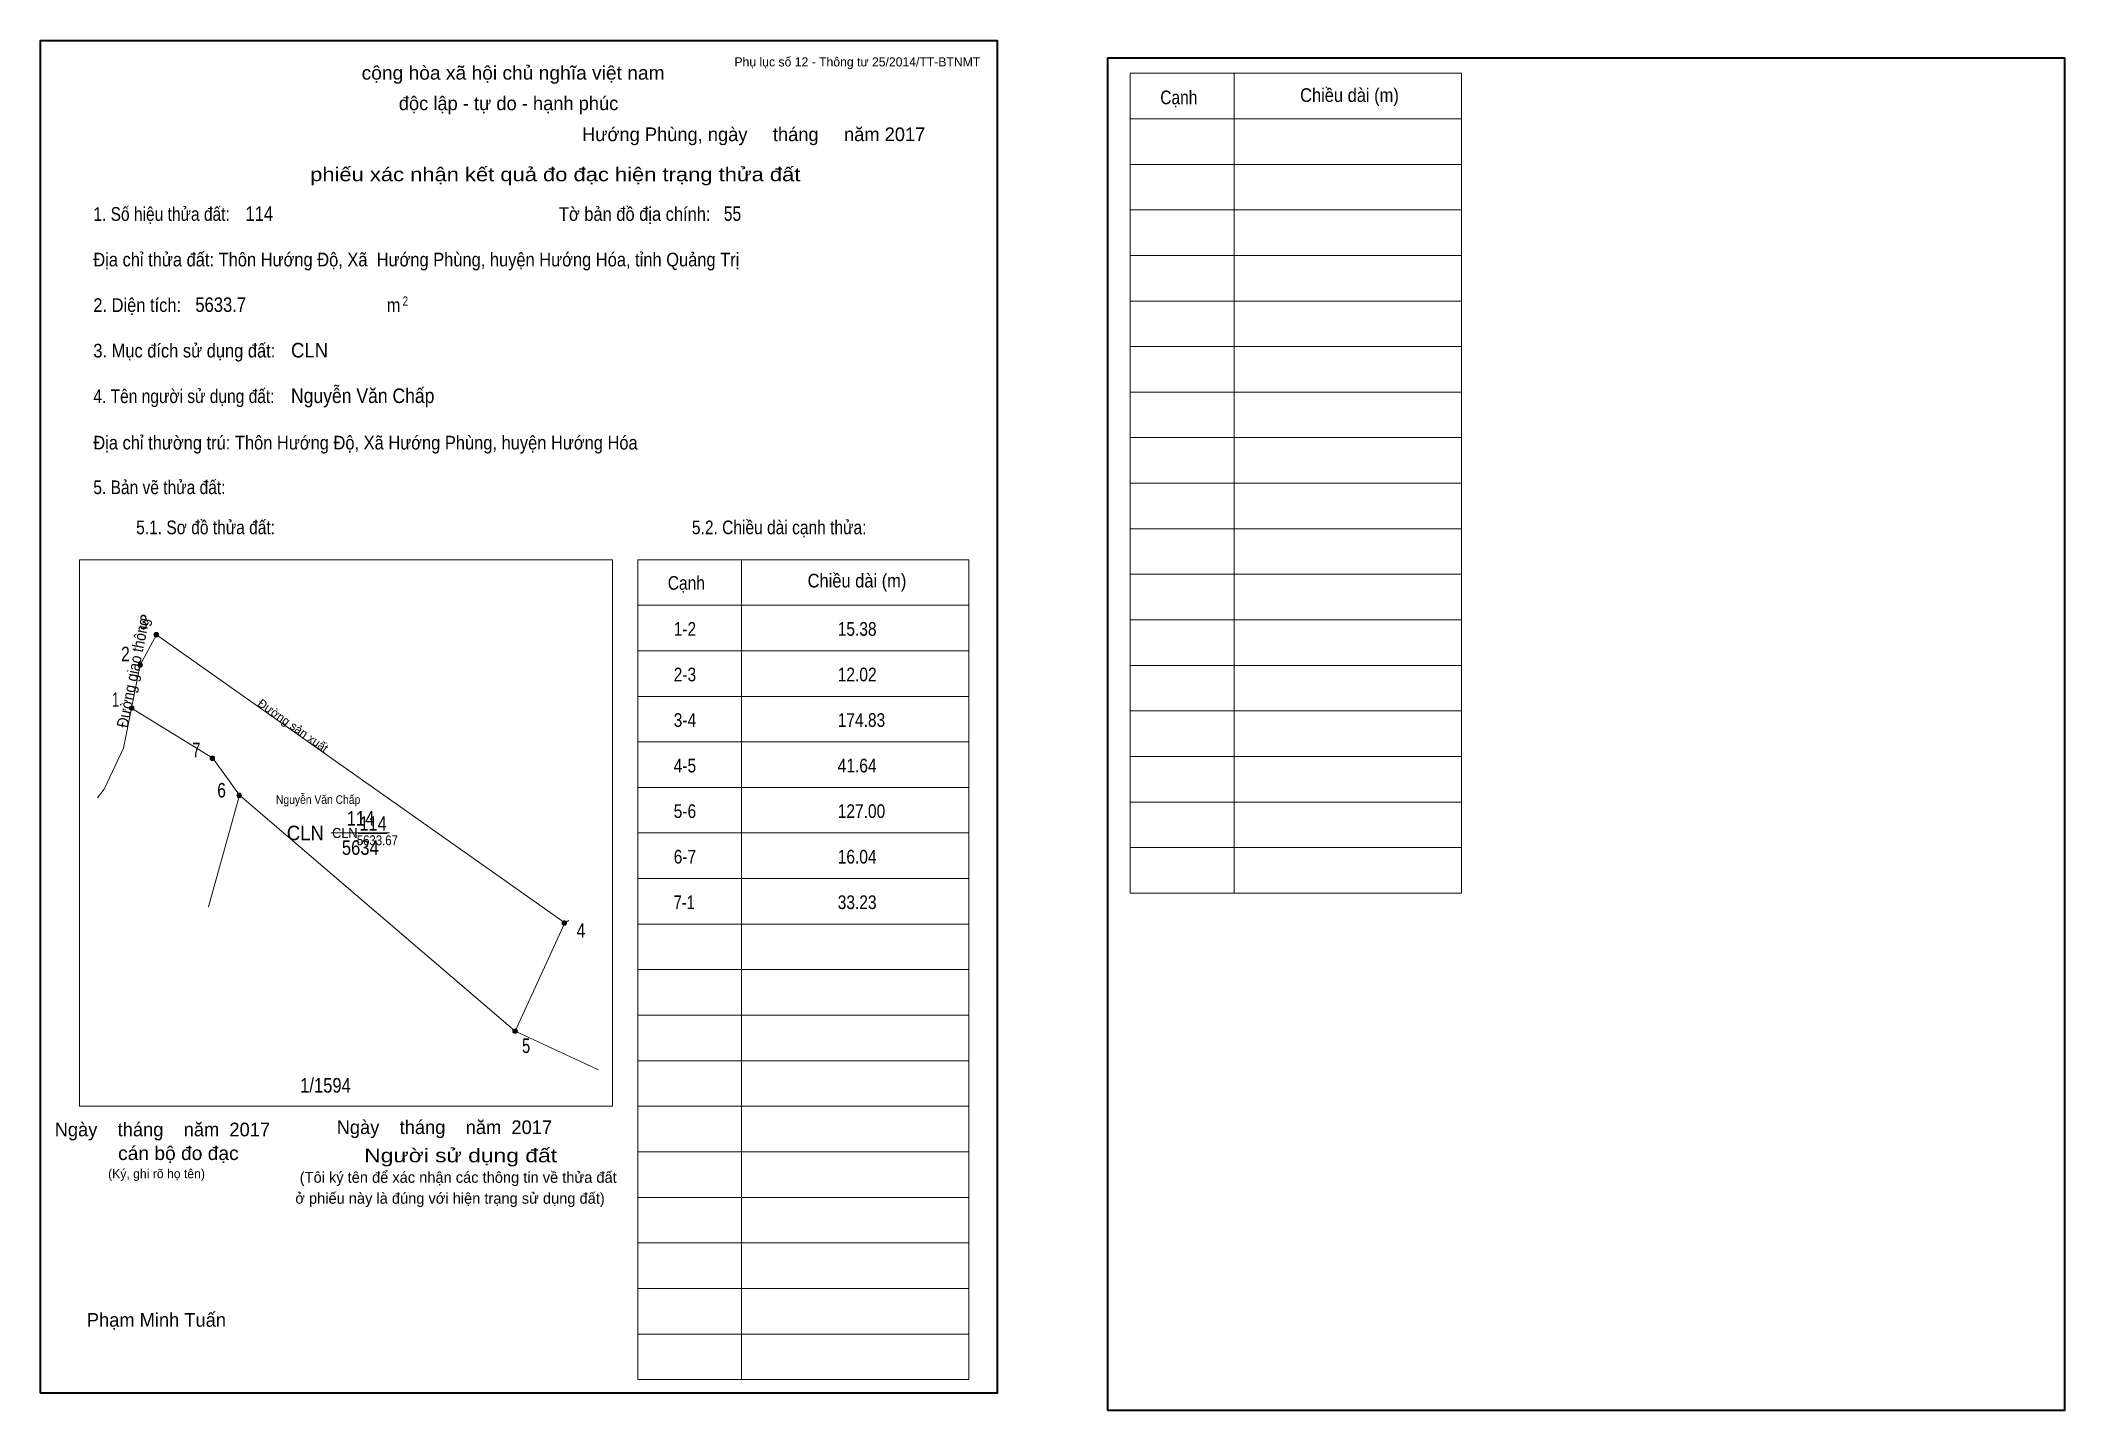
# Model space of a CAD drawing. Header units: centimetres. Extents: x 0 to 44.4, y -0.4 to 29.7.
import ezdxf
from ezdxf.enums import TextEntityAlignment as Align

# ---------------------------------------------------------------- set-up
doc = ezdxf.new("R2010")
doc.units = ezdxf.units.CM
doc.header["$LTSCALE"] = 0.12
for name, color, linetype in [('2', 7, 'Continuous'), ('3', 7, 'Continuous'), ('30', 7, 'Continuous'), ('34', 7, 'Continuous'), ('4', 7, 'Continuous'), ('5', 7, 'Continuous')]:
    doc.layers.add(name, color=color, linetype=linetype)
for name, color, linetype, lineweight in [('32', 7, 'Continuous', 13), ('33', 7, 'Continuous', 13), ('6', 7, 'Continuous', 13), ('63', 7, 'Continuous', 13), ('9', 7, 'Continuous', 13)]:
    doc.layers.add(name, color=color, linetype=linetype, lineweight=lineweight)

msp = doc.modelspace()

# ---------------------------------------------------------------- hatches: boundary and pattern name
at = {"layer": '32'}
for points in [[(2.5917, 16.6526, 1), (2.4917, 16.6526, 1)], [(2.2379, 15.987, 1), (2.1379, 15.987, 1)], [(2.0503, 15.0403, 1), (1.9503, 15.0403, 1)], [(3.822, 13.9412, 1), (3.722, 13.9412, 1)], [(4.4117, 13.1256, 1), (4.3117, 13.1256, 1)], [(11.5503, 10.3251, 1), (11.4503, 10.3251, 1)], [(10.4675, 7.9481, 1), (10.3675, 7.9481, 1)]]:
    msp.add_hatch(color=256, dxfattribs=at).paths.add_polyline_path(points)

# ---------------------------------------------------------------- linework, layer by layer
for centre in [(2.5417, 16.6526), (2.1879, 15.987), (2.0003, 15.0403), (3.772, 13.9412), (4.3617, 13.1256), (11.5003, 10.3251), (10.4175, 7.9481)]:
    msp.add_circle(centre, 0.05, dxfattribs=at)
at = {"layer": '33'}
msp.add_line((6.38, 12.3), (7.66, 12.3), dxfattribs=at)
at = {"layer": '6'}
for p, q in [((3.69, 10.68), (4.37, 13.13)), ((4.37, 13.13), (10.42, 7.95)), ((11.51, 10.33), (10.42, 7.95)), ((11.6, 10.38), (11.51, 10.33)), ((12.25, 7.1), (10.42, 7.95))]:
    msp.add_line(p, q, dxfattribs=at)
for points in [[(11.51, 10.33), (2.55, 16.65), (2.19, 15.99), (2, 15.04)], [(2, 15.04), (1.82, 14.16), (1.4, 13.26), (1.25, 13.07)], [(2, 15.04), (3.78, 13.94), (4.37, 13.13)]]:
    msp.add_lwpolyline(points, dxfattribs=at)
at = {"layer": '63'}
for p, q in [((23.92, 28.98), (31.19, 28.98)), ((23.92, 10.98), (23.92, 28.98)), ((26.2, 10.98), (26.2, 28.98)), ((31.19, 10.98), (31.19, 28.98)), ((23.92, 27.98), (31.19, 27.98)), ((23.92, 26.98), (31.19, 26.98)), ((23.92, 25.98), (31.19, 25.98)), ((23.92, 24.98), (31.19, 24.98)), ((23.92, 23.98), (31.19, 23.98)), ((23.92, 22.98), (31.19, 22.98)), ((23.92, 21.98), (31.19, 21.98)), ((23.92, 20.98), (31.19, 20.98)), ((23.92, 19.98), (31.19, 19.98)), ((23.92, 18.98), (31.19, 18.98)), ((0.86, 18.3), (12.56, 18.3)), ((0.86, 6.3), (0.86, 18.3)), ((12.56, 6.3), (12.56, 18.3)), ((13.11, 18.3), (20.38, 18.3)), ((13.11, 0.3), (13.11, 18.3)), ((15.39, 0.3), (15.39, 18.3)), ((20.38, 0.3), (20.38, 18.3)), ((23.92, 17.98), (31.19, 17.98)), ((13.11, 17.3), (20.38, 17.3)), ((23.92, 16.98), (31.19, 16.98)), ((13.11, 16.3), (20.38, 16.3)), ((23.92, 15.98), (31.19, 15.98)), ((13.11, 15.3), (20.38, 15.3)), ((23.92, 14.98), (31.19, 14.98)), ((13.11, 14.3), (20.38, 14.3)), ((23.92, 13.98), (31.19, 13.98)), ((13.11, 13.3), (20.38, 13.3)), ((23.92, 12.98), (31.19, 12.98)), ((13.11, 12.3), (20.38, 12.3)), ((23.92, 11.98), (31.19, 11.98)), ((13.11, 11.3), (20.38, 11.3)), ((23.92, 10.98), (31.19, 10.98)), ((13.11, 10.3), (20.38, 10.3)), ((13.11, 9.3), (20.38, 9.3)), ((13.11, 8.3), (20.38, 8.3)), ((13.11, 7.3), (20.38, 7.3)), ((0.86, 6.3), (12.56, 6.3)), ((13.11, 6.3), (20.38, 6.3)), ((13.11, 5.3), (20.38, 5.3)), ((13.11, 4.3), (20.38, 4.3)), ((13.11, 3.3), (20.38, 3.3)), ((13.11, 2.3), (20.38, 2.3)), ((13.11, 1.3), (20.38, 1.3)), ((13.11, 0.3), (20.38, 0.3))]:
    msp.add_line(p, q, dxfattribs=at)
at = {"layer": '63', "lineweight": 35}
for points in [[(0, 0), (0, 29.7), (21, 29.7), (21, 0)], [(23.43, -0.38), (23.43, 29.32), (44.43, 29.32), (44.43, -0.38)]]:
    msp.add_lwpolyline(points, close=True, dxfattribs=at)
at = {"layer": '9'}
msp.add_line((6.97, 12.29), (7.61, 12.29), dxfattribs=at)

# ---------------------------------------------------------------- texts
at = {"layer": '2', "width": 0.9}
msp.add_text('Đường giao thông', height=0.2509, rotation=78.792, dxfattribs=at).set_placement((2.1529, 15.7956), align=Align.CENTER)
at = {"layer": '2'}
msp.add_text('Đường sản xuất', height=0.1881, rotation=324.768, dxfattribs=at).set_placement((5.4907, 14.5822), align=Align.CENTER)
at = {"layer": '2', "width": 0.9}
msp.add_text('Nguyễn Văn Chấp', height=0.1882, dxfattribs=at).set_placement((6.095, 12.94), align=Align.CENTER)
at = {"layer": '3', "width": 0.95}
msp.add_text('CLN', height=0.2195, dxfattribs=at).set_placement((6.96, 12.19), align=Align.RIGHT)
at = {"layer": '30'}
for s, height, width, p in [('1-2', 0.3, 0.85, (13.9, 16.63)), ('15.38', 0.3, 0.85, (17.5, 16.63)), ('2-3', 0.3, 0.85, (13.9, 15.63)), ('12.02', 0.3, 0.85, (17.5, 15.63)), ('3-4', 0.3, 0.85, (13.9, 14.63)), ('174.83', 0.3, 0.85, (17.5, 14.63)), ('4-5', 0.3, 0.85, (13.9, 13.63)), ('41.64', 0.3, 0.85, (17.5, 13.63)), ('5-6', 0.3, 0.85, (13.9, 12.63)), ('127.00', 0.3, 0.85, (17.5, 12.63)), ('6-7', 0.3, 0.85, (13.9, 11.63)), ('16.04', 0.3, 0.85, (17.5, 11.63)), ('7-1', 0.3, 0.8, (13.9, 10.63)), ('33.23', 0.3, 0.85, (17.5, 10.63)), ('1/1594', 0.32, 0.85, (5.7, 6.6))]:
    msp.add_text(s, height=height, dxfattribs=dict(at, width=width)).set_placement(p)
at = {"layer": '32'}
for s, width, p in [('3', 0.75, (2.26, 16.77)), ('2', 0.8, (1.865, 16.07)), ('1', 0.65, (1.65, 15.07)), ('7', 0.75, (3.42, 13.96)), ('6', 0.8, (3.975, 13.08)), ('4', 0.8, (11.865, 10)), ('5', 0.75, (10.66, 7.47))]:
    msp.add_text(s, height=0.32, dxfattribs=dict(at, width=width)).set_placement(p, align=Align.CENTER)
at = {"layer": '33', "width": 0.95}
msp.add_text('CLN', height=0.32, dxfattribs=at).set_placement((6.22, 12.14), align=Align.RIGHT)
at = {"layer": '33', "width": 0.85}
for s, p in [('114', (7.025, 12.46)), ('5634', (7.02, 11.82))]:
    msp.add_text(s, height=0.32, dxfattribs=at).set_placement(p, align=Align.CENTER)
at = {"layer": '34'}
for s, width, p in [('114', 0.85, (4.5, 25.74)), ('55', 0.8, (15, 25.74)), ('5633.7', 0.85, (3.4, 23.74)), ('CLN', 0.95, (5.5, 22.74)), ('Nguyễn Văn Chấp', 0.9, (5.5, 21.74))]:
    msp.add_text(s, height=0.32, dxfattribs=dict(at, width=width)).set_placement(p)
at = {"layer": '4', "width": 0.85}
msp.add_text('114', height=0.3136, dxfattribs=at).set_placement((7.3, 12.35), align=Align.CENTER)
at = {"layer": '5', "width": 0.85}
msp.add_text('5633.67', height=0.2195, dxfattribs=at).set_placement((7.395, 12.03), align=Align.CENTER)
at = {"layer": '63'}
for s, height, p in [('Phụ lục số 12 - Thông tư 25/2014/TT-BTNMT', 0.2, (20.63, 29.13)), ('Ngày    tháng    năm  2017', 0.3, (5.04, 5.64)), ('Ngày    tháng    năm  2017', 0.3, (11.23, 5.69)), ('(Ký, ghi rõ họ tên)', 0.2, (3.61, 4.72))]:
    msp.add_text(s, height=height, dxfattribs=at).set_placement(p, align=Align.RIGHT)
at = {"layer": '63', "width": 1.05}
msp.add_text('cộng hòa xã hội chủ nghĩa việt nam', height=0.3, dxfattribs=at).set_placement((10.375, 28.84), align=Align.CENTER)
at = {"layer": '63'}
for s, height, p in [('độc lập - tự do - hạnh phúc', 0.3, (10.275, 28.17)), ('Hướng Phùng, ngày     tháng     năm 2017', 0.3, (15.655, 27.49)), ('(Tôi ký tên để xác nhận các thông tin về thửa đất ', 0.24, (9.215, 4.62)), ('ở phiếu này là đúng với hiện trạng sử dụng đất)', 0.24, (8.99, 4.16)), ('Phạm Minh Tuấn', 0.3, (2.545, 1.46))]:
    msp.add_text(s, height=height, dxfattribs=at).set_placement(p, align=Align.CENTER)
for s, height, width, p in [('Cạnh', 0.3, 0.85, (24.58, 28.3)), ('Chiều dài (m)', 0.3, 0.9, (27.65, 28.35)), ('1. Số hiệu thửa đất:', 0.3, 0.85, (1.16, 25.74)), ('Tờ bản đồ địa chính:', 0.3, 0.9, (11.38, 25.74)), ('Địa chỉ thửa đất: Thôn Hướng Độ, Xã  Hướng Phùng, huyện Hướng Hóa, tỉnh Quảng Trị', 0.3, 0.9, (1.16, 24.74)), ('2. Diện tích:', 0.3, 0.9, (1.16, 23.74)), ('2', 0.2, 0.8, (7.95, 23.88)), ('m', 0.3, 0.9, (7.6, 23.74)), ('3. Mục đích sử dụng đất:', 0.3, 0.9, (1.16, 22.74)), ('4. Tên người sử dụng đất:', 0.3, 0.85, (1.16, 21.74)), ('Địa chỉ thường trú: Thôn Hướng Độ, Xã Hướng Phùng, huyện Hướng Hóa', 0.3, 0.9, (1.16, 20.72)), ('5. Bản vẽ thửa đất:', 0.3, 0.85, (1.16, 19.74)), ('5.1. Sơ đồ thửa đất:', 0.3, 0.85, (2.1, 18.86)), ('5.2. Chiều dài cạnh thửa:', 0.3, 0.85, (14.3, 18.86)), ('Cạnh', 0.3, 0.85, (13.77, 17.64)), ('Chiều dài (m)', 0.3, 0.9, (16.84, 17.69))]:
    msp.add_text(s, height=height, dxfattribs=dict(at, width=width)).set_placement(p)
for s, width, p in [('phiếu xác nhận kết quả đo đạc hiện trạng thửa đất', 1.2, (16.68, 26.61)), ('cán bộ đo đạc', 1.05, (4.35, 5.12)), ('Người sử dụng đất', 1.25, (11.34, 5.07))]:
    msp.add_text(s, height=0.3, dxfattribs=dict(at, width=width)).set_placement(p, align=Align.RIGHT)

doc.saveas('drawing.dxf')
